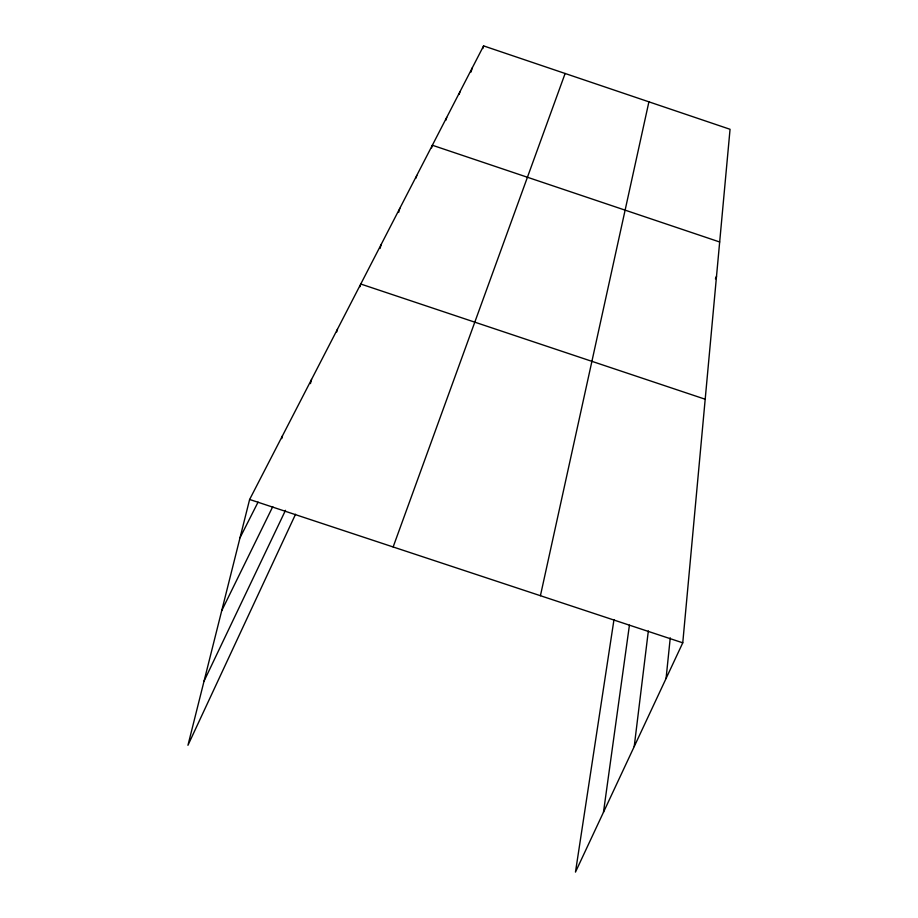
<?xml version="1.0" encoding="UTF-8"?>
<svg xmlns="http://www.w3.org/2000/svg" width="918" height="918" viewBox="0 0 918 918"><rect width="100%" height="100%" fill="white"/><g stroke="black" fill="none" stroke-linecap="round" stroke-linejoin="round"><path stroke-width="1.38" d="M613.981 619.627L575.471 872.1L682.762 642.818L730.051 129.289L483.602 45.9L249.627 499.472L187.949 745.29L295.55 514.241M666.066 678.505L670.255 637.861M634.223 746.541L648.337 630.953M603.482 812.235L629.427 625.192M540.415 595.713L648.911 101.829M281.746 438.597L282.457 435.855M310.445 383.598L311.535 379.478M336.734 331.937L337.48 329.183M360.04 286.691L360.774 284.029L705.196 399.227M380.086 248.445L381.211 244.406M398.653 212.448L399.8 208.363M416.038 178.081L416.783 175.441M431.598 147.913L432.355 145.239L719.678 241.985M445.918 120.166L446.699 117.447M459.172 94.416L459.941 91.766M471.026 72.04L472.208 67.989M482.834 48.528L483.602 45.9M393.145 546.967L565.121 73.486M715.432 278.865L716.522 276.226M204.048 681.133L285.498 510.316M221.72 610.711L272.761 506.656M240.023 537.753L258.073 502.112M249.627 499.472L682.762 642.818"/></g></svg>
